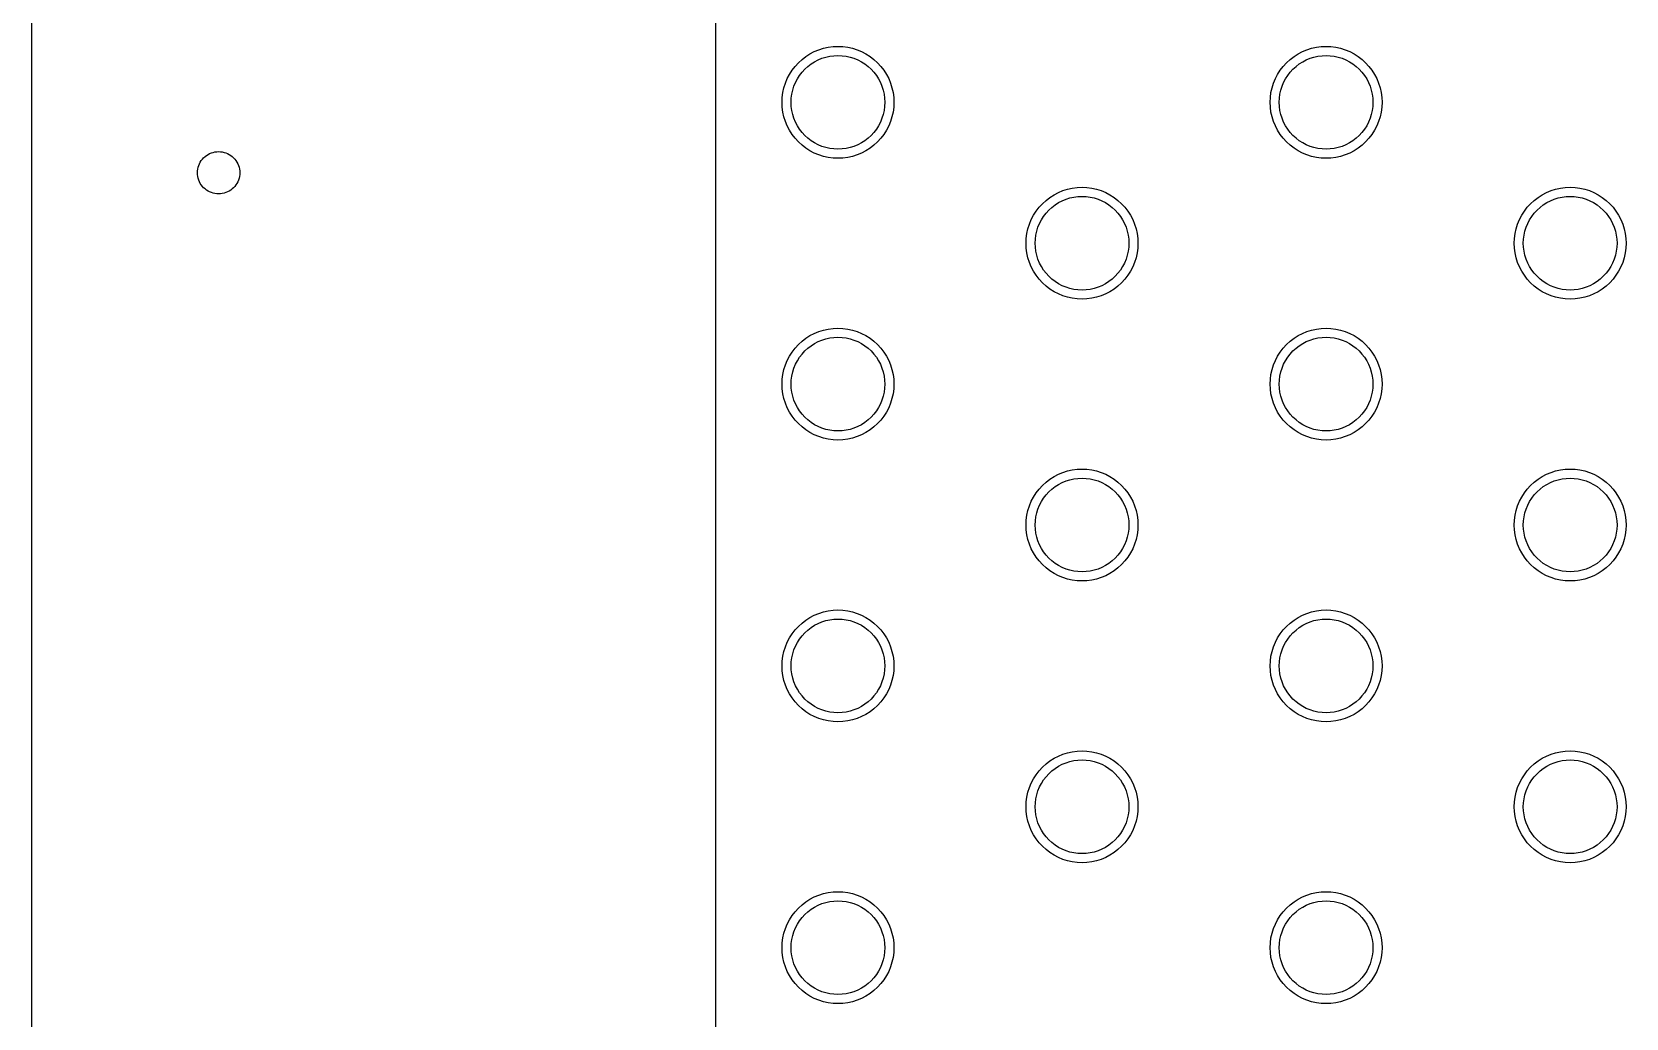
# Model space of a CAD drawing. Header units: millimetres. Extents: x 0 to 2033, y -1000001 to 3212.
# Drawn here: x 120 to 346.3, y 705 to 845 of the extents above; entities that cross this region are included whole.
import ezdxf

# ---------------------------------------------------------------- set-up
doc = ezdxf.new("R2010")
doc.units = ezdxf.units.MM
doc.layers.add('DRAWING', color=7, linetype='Continuous')

msp = doc.modelspace()

# ---------------------------------------------------------------- linework, layer by layer
at = {"layer": 'DRAWING', "linetype": 'CONTINUOUS', "true_color": 0x111111}
msp.add_line((120, 320), (120, 3150), dxfattribs=at)
at = {"layer": 'DRAWING', "linetype": 'CONTINUOUS', "true_color": 0x222222}
msp.add_line((217.08, 335), (217.08, 3135), dxfattribs=at)
at = {"layer": 'DRAWING', "linetype": 'CONTINUOUS', "true_color": 0xff1a1a}
for points in [[(242.34, 835), (242.31, 834.31), (242.22, 833.62), (242.07, 832.94), (241.86, 832.28), (241.6, 831.64), (241.28, 831.03), (240.9, 830.45), (240.48, 829.9), (240.01, 829.39), (239.5, 828.92), (238.95, 828.5), (238.37, 828.12), (237.76, 827.8), (237.12, 827.54), (236.46, 827.33), (235.78, 827.18), (235.09, 827.09), (234.4, 827.06), (233.71, 827.09), (233.02, 827.18), (232.34, 827.33), (231.68, 827.54), (231.04, 827.8), (230.43, 828.12), (229.85, 828.5), (229.3, 828.92), (228.79, 829.39), (228.32, 829.9), (227.9, 830.45), (227.52, 831.03), (227.2, 831.64), (226.94, 832.28), (226.73, 832.94), (226.58, 833.62), (226.49, 834.31), (226.46, 835), (226.49, 835.69), (226.58, 836.38), (226.73, 837.06), (226.94, 837.72), (227.2, 838.36), (227.52, 838.97), (227.9, 839.55), (228.32, 840.1), (228.79, 840.61), (229.3, 841.08), (229.85, 841.5), (230.43, 841.88), (231.04, 842.2), (231.68, 842.46), (232.34, 842.67), (233.02, 842.82), (233.71, 842.91), (234.4, 842.94), (235.09, 842.91), (235.78, 842.82), (236.46, 842.67), (237.12, 842.46), (237.76, 842.2), (238.37, 841.88), (238.95, 841.5), (239.5, 841.08), (240.01, 840.61), (240.48, 840.1), (240.9, 839.55), (241.28, 838.97), (241.6, 838.36), (241.86, 837.72), (242.07, 837.06), (242.22, 836.38), (242.31, 835.69), (242.34, 835)], [(311.62, 835), (311.59, 834.31), (311.5, 833.62), (311.35, 832.94), (311.14, 832.28), (310.88, 831.64), (310.56, 831.03), (310.18, 830.45), (309.76, 829.9), (309.29, 829.39), (308.78, 828.92), (308.23, 828.5), (307.65, 828.12), (307.04, 827.8), (306.4, 827.54), (305.74, 827.33), (305.06, 827.18), (304.37, 827.09), (303.68, 827.06), (302.99, 827.09), (302.3, 827.18), (301.62, 827.33), (300.96, 827.54), (300.32, 827.8), (299.71, 828.12), (299.13, 828.5), (298.58, 828.92), (298.07, 829.39), (297.6, 829.9), (297.18, 830.45), (296.8, 831.03), (296.48, 831.64), (296.22, 832.28), (296.01, 832.94), (295.86, 833.62), (295.77, 834.31), (295.74, 835), (295.77, 835.69), (295.86, 836.38), (296.01, 837.06), (296.22, 837.72), (296.48, 838.36), (296.8, 838.97), (297.18, 839.55), (297.6, 840.1), (298.07, 840.61), (298.58, 841.08), (299.13, 841.5), (299.71, 841.88), (300.32, 842.2), (300.96, 842.46), (301.62, 842.67), (302.3, 842.82), (302.99, 842.91), (303.68, 842.94), (304.37, 842.91), (305.06, 842.82), (305.74, 842.67), (306.4, 842.46), (307.04, 842.2), (307.65, 841.88), (308.23, 841.5), (308.78, 841.08), (309.29, 840.61), (309.76, 840.1), (310.18, 839.55), (310.56, 838.97), (310.88, 838.36), (311.14, 837.72), (311.35, 837.06), (311.5, 836.38), (311.59, 835.69), (311.62, 835)], [(276.98, 815), (276.95, 814.31), (276.86, 813.62), (276.71, 812.94), (276.5, 812.28), (276.24, 811.64), (275.92, 811.03), (275.54, 810.45), (275.12, 809.9), (274.65, 809.39), (274.14, 808.92), (273.59, 808.5), (273.01, 808.12), (272.4, 807.8), (271.76, 807.54), (271.1, 807.33), (270.42, 807.18), (269.73, 807.09), (269.04, 807.06), (268.35, 807.09), (267.66, 807.18), (266.98, 807.33), (266.32, 807.54), (265.68, 807.8), (265.07, 808.12), (264.49, 808.5), (263.94, 808.92), (263.43, 809.39), (262.96, 809.9), (262.54, 810.45), (262.16, 811.03), (261.84, 811.64), (261.58, 812.28), (261.37, 812.94), (261.22, 813.62), (261.13, 814.31), (261.1, 815), (261.13, 815.69), (261.22, 816.38), (261.37, 817.06), (261.58, 817.72), (261.84, 818.36), (262.16, 818.97), (262.54, 819.55), (262.96, 820.1), (263.43, 820.61), (263.94, 821.08), (264.49, 821.5), (265.07, 821.88), (265.68, 822.2), (266.32, 822.46), (266.98, 822.67), (267.66, 822.82), (268.35, 822.91), (269.04, 822.94), (269.73, 822.91), (270.42, 822.82), (271.1, 822.67), (271.76, 822.46), (272.4, 822.2), (273.01, 821.88), (273.59, 821.5), (274.14, 821.08), (274.65, 820.61), (275.12, 820.1), (275.54, 819.55), (275.92, 818.97), (276.24, 818.36), (276.5, 817.72), (276.71, 817.06), (276.86, 816.38), (276.95, 815.69), (276.98, 815)], [(346.26, 815), (346.23, 814.31), (346.14, 813.62), (345.99, 812.94), (345.78, 812.28), (345.52, 811.64), (345.2, 811.03), (344.82, 810.45), (344.4, 809.9), (343.93, 809.39), (343.42, 808.92), (342.87, 808.5), (342.29, 808.12), (341.68, 807.8), (341.04, 807.54), (340.38, 807.33), (339.7, 807.18), (339.01, 807.09), (338.32, 807.06), (337.63, 807.09), (336.94, 807.18), (336.26, 807.33), (335.6, 807.54), (334.96, 807.8), (334.35, 808.12), (333.77, 808.5), (333.22, 808.92), (332.71, 809.39), (332.24, 809.9), (331.82, 810.45), (331.44, 811.03), (331.12, 811.64), (330.86, 812.28), (330.65, 812.94), (330.5, 813.62), (330.41, 814.31), (330.38, 815), (330.41, 815.69), (330.5, 816.38), (330.65, 817.06), (330.86, 817.72), (331.12, 818.36), (331.44, 818.97), (331.82, 819.55), (332.24, 820.1), (332.71, 820.61), (333.22, 821.08), (333.77, 821.5), (334.35, 821.88), (334.96, 822.2), (335.6, 822.46), (336.26, 822.67), (336.94, 822.82), (337.63, 822.91), (338.32, 822.94), (339.01, 822.91), (339.7, 822.82), (340.38, 822.67), (341.04, 822.46), (341.68, 822.2), (342.29, 821.88), (342.87, 821.5), (343.42, 821.08), (343.93, 820.61), (344.4, 820.1), (344.82, 819.55), (345.2, 818.97), (345.52, 818.36), (345.78, 817.72), (345.99, 817.06), (346.14, 816.38), (346.23, 815.69), (346.26, 815)], [(242.34, 795), (242.31, 794.31), (242.22, 793.62), (242.07, 792.94), (241.86, 792.28), (241.6, 791.64), (241.28, 791.03), (240.9, 790.45), (240.48, 789.9), (240.01, 789.39), (239.5, 788.92), (238.95, 788.5), (238.37, 788.12), (237.76, 787.8), (237.12, 787.54), (236.46, 787.33), (235.78, 787.18), (235.09, 787.09), (234.4, 787.06), (233.71, 787.09), (233.02, 787.18), (232.34, 787.33), (231.68, 787.54), (231.04, 787.8), (230.43, 788.12), (229.85, 788.5), (229.3, 788.92), (228.79, 789.39), (228.32, 789.9), (227.9, 790.45), (227.52, 791.03), (227.2, 791.64), (226.94, 792.28), (226.73, 792.94), (226.58, 793.62), (226.49, 794.31), (226.46, 795), (226.49, 795.69), (226.58, 796.38), (226.73, 797.06), (226.94, 797.72), (227.2, 798.36), (227.52, 798.97), (227.9, 799.55), (228.32, 800.1), (228.79, 800.61), (229.3, 801.08), (229.85, 801.5), (230.43, 801.88), (231.04, 802.2), (231.68, 802.46), (232.34, 802.67), (233.02, 802.82), (233.71, 802.91), (234.4, 802.94), (235.09, 802.91), (235.78, 802.82), (236.46, 802.67), (237.12, 802.46), (237.76, 802.2), (238.37, 801.88), (238.95, 801.5), (239.5, 801.08), (240.01, 800.61), (240.48, 800.1), (240.9, 799.55), (241.28, 798.97), (241.6, 798.36), (241.86, 797.72), (242.07, 797.06), (242.22, 796.38), (242.31, 795.69), (242.34, 795)], [(311.62, 795), (311.59, 794.31), (311.5, 793.62), (311.35, 792.94), (311.14, 792.28), (310.88, 791.64), (310.56, 791.03), (310.18, 790.45), (309.76, 789.9), (309.29, 789.39), (308.78, 788.92), (308.23, 788.5), (307.65, 788.12), (307.04, 787.8), (306.4, 787.54), (305.74, 787.33), (305.06, 787.18), (304.37, 787.09), (303.68, 787.06), (302.99, 787.09), (302.3, 787.18), (301.62, 787.33), (300.96, 787.54), (300.32, 787.8), (299.71, 788.12), (299.13, 788.5), (298.58, 788.92), (298.07, 789.39), (297.6, 789.9), (297.18, 790.45), (296.8, 791.03), (296.48, 791.64), (296.22, 792.28), (296.01, 792.94), (295.86, 793.62), (295.77, 794.31), (295.74, 795), (295.77, 795.69), (295.86, 796.38), (296.01, 797.06), (296.22, 797.72), (296.48, 798.36), (296.8, 798.97), (297.18, 799.55), (297.6, 800.1), (298.07, 800.61), (298.58, 801.08), (299.13, 801.5), (299.71, 801.88), (300.32, 802.2), (300.96, 802.46), (301.62, 802.67), (302.3, 802.82), (302.99, 802.91), (303.68, 802.94), (304.37, 802.91), (305.06, 802.82), (305.74, 802.67), (306.4, 802.46), (307.04, 802.2), (307.65, 801.88), (308.23, 801.5), (308.78, 801.08), (309.29, 800.61), (309.76, 800.1), (310.18, 799.55), (310.56, 798.97), (310.88, 798.36), (311.14, 797.72), (311.35, 797.06), (311.5, 796.38), (311.59, 795.69), (311.62, 795)], [(276.98, 775), (276.95, 774.31), (276.86, 773.62), (276.71, 772.94), (276.5, 772.28), (276.24, 771.64), (275.92, 771.03), (275.54, 770.45), (275.12, 769.9), (274.65, 769.39), (274.14, 768.92), (273.59, 768.5), (273.01, 768.12), (272.4, 767.8), (271.76, 767.54), (271.1, 767.33), (270.42, 767.18), (269.73, 767.09), (269.04, 767.06), (268.35, 767.09), (267.66, 767.18), (266.98, 767.33), (266.32, 767.54), (265.68, 767.8), (265.07, 768.12), (264.49, 768.5), (263.94, 768.92), (263.43, 769.39), (262.96, 769.9), (262.54, 770.45), (262.16, 771.03), (261.84, 771.64), (261.58, 772.28), (261.37, 772.94), (261.22, 773.62), (261.13, 774.31), (261.1, 775), (261.13, 775.69), (261.22, 776.38), (261.37, 777.06), (261.58, 777.72), (261.84, 778.36), (262.16, 778.97), (262.54, 779.55), (262.96, 780.1), (263.43, 780.61), (263.94, 781.08), (264.49, 781.5), (265.07, 781.88), (265.68, 782.2), (266.32, 782.46), (266.98, 782.67), (267.66, 782.82), (268.35, 782.91), (269.04, 782.94), (269.73, 782.91), (270.42, 782.82), (271.1, 782.67), (271.76, 782.46), (272.4, 782.2), (273.01, 781.88), (273.59, 781.5), (274.14, 781.08), (274.65, 780.61), (275.12, 780.1), (275.54, 779.55), (275.92, 778.97), (276.24, 778.36), (276.5, 777.72), (276.71, 777.06), (276.86, 776.38), (276.95, 775.69), (276.98, 775)], [(346.26, 775), (346.23, 774.31), (346.14, 773.62), (345.99, 772.94), (345.78, 772.28), (345.52, 771.64), (345.2, 771.03), (344.82, 770.45), (344.4, 769.9), (343.93, 769.39), (343.42, 768.92), (342.87, 768.5), (342.29, 768.12), (341.68, 767.8), (341.04, 767.54), (340.38, 767.33), (339.7, 767.18), (339.01, 767.09), (338.32, 767.06), (337.63, 767.09), (336.94, 767.18), (336.26, 767.33), (335.6, 767.54), (334.96, 767.8), (334.35, 768.12), (333.77, 768.5), (333.22, 768.92), (332.71, 769.39), (332.24, 769.9), (331.82, 770.45), (331.44, 771.03), (331.12, 771.64), (330.86, 772.28), (330.65, 772.94), (330.5, 773.62), (330.41, 774.31), (330.38, 775), (330.41, 775.69), (330.5, 776.38), (330.65, 777.06), (330.86, 777.72), (331.12, 778.36), (331.44, 778.97), (331.82, 779.55), (332.24, 780.1), (332.71, 780.61), (333.22, 781.08), (333.77, 781.5), (334.35, 781.88), (334.96, 782.2), (335.6, 782.46), (336.26, 782.67), (336.94, 782.82), (337.63, 782.91), (338.32, 782.94), (339.01, 782.91), (339.7, 782.82), (340.38, 782.67), (341.04, 782.46), (341.68, 782.2), (342.29, 781.88), (342.87, 781.5), (343.42, 781.08), (343.93, 780.61), (344.4, 780.1), (344.82, 779.55), (345.2, 778.97), (345.52, 778.36), (345.78, 777.72), (345.99, 777.06), (346.14, 776.38), (346.23, 775.69), (346.26, 775)], [(242.34, 755), (242.31, 754.31), (242.22, 753.62), (242.07, 752.94), (241.86, 752.28), (241.6, 751.64), (241.28, 751.03), (240.9, 750.45), (240.48, 749.9), (240.01, 749.39), (239.5, 748.92), (238.95, 748.5), (238.37, 748.12), (237.76, 747.8), (237.12, 747.54), (236.46, 747.33), (235.78, 747.18), (235.09, 747.09), (234.4, 747.06), (233.71, 747.09), (233.02, 747.18), (232.34, 747.33), (231.68, 747.54), (231.04, 747.8), (230.43, 748.12), (229.85, 748.5), (229.3, 748.92), (228.79, 749.39), (228.32, 749.9), (227.9, 750.45), (227.52, 751.03), (227.2, 751.64), (226.94, 752.28), (226.73, 752.94), (226.58, 753.62), (226.49, 754.31), (226.46, 755), (226.49, 755.69), (226.58, 756.38), (226.73, 757.06), (226.94, 757.72), (227.2, 758.36), (227.52, 758.97), (227.9, 759.55), (228.32, 760.1), (228.79, 760.61), (229.3, 761.08), (229.85, 761.5), (230.43, 761.88), (231.04, 762.2), (231.68, 762.46), (232.34, 762.67), (233.02, 762.82), (233.71, 762.91), (234.4, 762.94), (235.09, 762.91), (235.78, 762.82), (236.46, 762.67), (237.12, 762.46), (237.76, 762.2), (238.37, 761.88), (238.95, 761.5), (239.5, 761.08), (240.01, 760.61), (240.48, 760.1), (240.9, 759.55), (241.28, 758.97), (241.6, 758.36), (241.86, 757.72), (242.07, 757.06), (242.22, 756.38), (242.31, 755.69), (242.34, 755)], [(311.62, 755), (311.59, 754.31), (311.5, 753.62), (311.35, 752.94), (311.14, 752.28), (310.88, 751.64), (310.56, 751.03), (310.18, 750.45), (309.76, 749.9), (309.29, 749.39), (308.78, 748.92), (308.23, 748.5), (307.65, 748.12), (307.04, 747.8), (306.4, 747.54), (305.74, 747.33), (305.06, 747.18), (304.37, 747.09), (303.68, 747.06), (302.99, 747.09), (302.3, 747.18), (301.62, 747.33), (300.96, 747.54), (300.32, 747.8), (299.71, 748.12), (299.13, 748.5), (298.58, 748.92), (298.07, 749.39), (297.6, 749.9), (297.18, 750.45), (296.8, 751.03), (296.48, 751.64), (296.22, 752.28), (296.01, 752.94), (295.86, 753.62), (295.77, 754.31), (295.74, 755), (295.77, 755.69), (295.86, 756.38), (296.01, 757.06), (296.22, 757.72), (296.48, 758.36), (296.8, 758.97), (297.18, 759.55), (297.6, 760.1), (298.07, 760.61), (298.58, 761.08), (299.13, 761.5), (299.71, 761.88), (300.32, 762.2), (300.96, 762.46), (301.62, 762.67), (302.3, 762.82), (302.99, 762.91), (303.68, 762.94), (304.37, 762.91), (305.06, 762.82), (305.74, 762.67), (306.4, 762.46), (307.04, 762.2), (307.65, 761.88), (308.23, 761.5), (308.78, 761.08), (309.29, 760.61), (309.76, 760.1), (310.18, 759.55), (310.56, 758.97), (310.88, 758.36), (311.14, 757.72), (311.35, 757.06), (311.5, 756.38), (311.59, 755.69), (311.62, 755)], [(276.98, 735), (276.95, 734.31), (276.86, 733.62), (276.71, 732.94), (276.5, 732.28), (276.24, 731.64), (275.92, 731.03), (275.54, 730.45), (275.12, 729.9), (274.65, 729.39), (274.14, 728.92), (273.59, 728.5), (273.01, 728.12), (272.4, 727.8), (271.76, 727.54), (271.1, 727.33), (270.42, 727.18), (269.73, 727.09), (269.04, 727.06), (268.35, 727.09), (267.66, 727.18), (266.98, 727.33), (266.32, 727.54), (265.68, 727.8), (265.07, 728.12), (264.49, 728.5), (263.94, 728.92), (263.43, 729.39), (262.96, 729.9), (262.54, 730.45), (262.16, 731.03), (261.84, 731.64), (261.58, 732.28), (261.37, 732.94), (261.22, 733.62), (261.13, 734.31), (261.1, 735), (261.13, 735.69), (261.22, 736.38), (261.37, 737.06), (261.58, 737.72), (261.84, 738.36), (262.16, 738.97), (262.54, 739.55), (262.96, 740.1), (263.43, 740.61), (263.94, 741.08), (264.49, 741.5), (265.07, 741.88), (265.68, 742.2), (266.32, 742.46), (266.98, 742.67), (267.66, 742.82), (268.35, 742.91), (269.04, 742.94), (269.73, 742.91), (270.42, 742.82), (271.1, 742.67), (271.76, 742.46), (272.4, 742.2), (273.01, 741.88), (273.59, 741.5), (274.14, 741.08), (274.65, 740.61), (275.12, 740.1), (275.54, 739.55), (275.92, 738.97), (276.24, 738.36), (276.5, 737.72), (276.71, 737.06), (276.86, 736.38), (276.95, 735.69), (276.98, 735)], [(346.26, 735), (346.23, 734.31), (346.14, 733.62), (345.99, 732.94), (345.78, 732.28), (345.52, 731.64), (345.2, 731.03), (344.82, 730.45), (344.4, 729.9), (343.93, 729.39), (343.42, 728.92), (342.87, 728.5), (342.29, 728.12), (341.68, 727.8), (341.04, 727.54), (340.38, 727.33), (339.7, 727.18), (339.01, 727.09), (338.32, 727.06), (337.63, 727.09), (336.94, 727.18), (336.26, 727.33), (335.6, 727.54), (334.96, 727.8), (334.35, 728.12), (333.77, 728.5), (333.22, 728.92), (332.71, 729.39), (332.24, 729.9), (331.82, 730.45), (331.44, 731.03), (331.12, 731.64), (330.86, 732.28), (330.65, 732.94), (330.5, 733.62), (330.41, 734.31), (330.38, 735), (330.41, 735.69), (330.5, 736.38), (330.65, 737.06), (330.86, 737.72), (331.12, 738.36), (331.44, 738.97), (331.82, 739.55), (332.24, 740.1), (332.71, 740.61), (333.22, 741.08), (333.77, 741.5), (334.35, 741.88), (334.96, 742.2), (335.6, 742.46), (336.26, 742.67), (336.94, 742.82), (337.63, 742.91), (338.32, 742.94), (339.01, 742.91), (339.7, 742.82), (340.38, 742.67), (341.04, 742.46), (341.68, 742.2), (342.29, 741.88), (342.87, 741.5), (343.42, 741.08), (343.93, 740.61), (344.4, 740.1), (344.82, 739.55), (345.2, 738.97), (345.52, 738.36), (345.78, 737.72), (345.99, 737.06), (346.14, 736.38), (346.23, 735.69), (346.26, 735)], [(242.34, 715), (242.31, 714.31), (242.22, 713.62), (242.07, 712.94), (241.86, 712.28), (241.6, 711.64), (241.28, 711.03), (240.9, 710.45), (240.48, 709.9), (240.01, 709.39), (239.5, 708.92), (238.95, 708.5), (238.37, 708.12), (237.76, 707.8), (237.12, 707.54), (236.46, 707.33), (235.78, 707.18), (235.09, 707.09), (234.4, 707.06), (233.71, 707.09), (233.02, 707.18), (232.34, 707.33), (231.68, 707.54), (231.04, 707.8), (230.43, 708.12), (229.85, 708.5), (229.3, 708.92), (228.79, 709.39), (228.32, 709.9), (227.9, 710.45), (227.52, 711.03), (227.2, 711.64), (226.94, 712.28), (226.73, 712.94), (226.58, 713.62), (226.49, 714.31), (226.46, 715), (226.49, 715.69), (226.58, 716.38), (226.73, 717.06), (226.94, 717.72), (227.2, 718.36), (227.52, 718.97), (227.9, 719.55), (228.32, 720.1), (228.79, 720.61), (229.3, 721.08), (229.85, 721.5), (230.43, 721.88), (231.04, 722.2), (231.68, 722.46), (232.34, 722.67), (233.02, 722.82), (233.71, 722.91), (234.4, 722.94), (235.09, 722.91), (235.78, 722.82), (236.46, 722.67), (237.12, 722.46), (237.76, 722.2), (238.37, 721.88), (238.95, 721.5), (239.5, 721.08), (240.01, 720.61), (240.48, 720.1), (240.9, 719.55), (241.28, 718.97), (241.6, 718.36), (241.86, 717.72), (242.07, 717.06), (242.22, 716.38), (242.31, 715.69), (242.34, 715)], [(311.62, 715), (311.59, 714.31), (311.5, 713.62), (311.35, 712.94), (311.14, 712.28), (310.88, 711.64), (310.56, 711.03), (310.18, 710.45), (309.76, 709.9), (309.29, 709.39), (308.78, 708.92), (308.23, 708.5), (307.65, 708.12), (307.04, 707.8), (306.4, 707.54), (305.74, 707.33), (305.06, 707.18), (304.37, 707.09), (303.68, 707.06), (302.99, 707.09), (302.3, 707.18), (301.62, 707.33), (300.96, 707.54), (300.32, 707.8), (299.71, 708.12), (299.13, 708.5), (298.58, 708.92), (298.07, 709.39), (297.6, 709.9), (297.18, 710.45), (296.8, 711.03), (296.48, 711.64), (296.22, 712.28), (296.01, 712.94), (295.86, 713.62), (295.77, 714.31), (295.74, 715), (295.77, 715.69), (295.86, 716.38), (296.01, 717.06), (296.22, 717.72), (296.48, 718.36), (296.8, 718.97), (297.18, 719.55), (297.6, 720.1), (298.07, 720.61), (298.58, 721.08), (299.13, 721.5), (299.71, 721.88), (300.32, 722.2), (300.96, 722.46), (301.62, 722.67), (302.3, 722.82), (302.99, 722.91), (303.68, 722.94), (304.37, 722.91), (305.06, 722.82), (305.74, 722.67), (306.4, 722.46), (307.04, 722.2), (307.65, 721.88), (308.23, 721.5), (308.78, 721.08), (309.29, 720.61), (309.76, 720.1), (310.18, 719.55), (310.56, 718.97), (310.88, 718.36), (311.14, 717.72), (311.35, 717.06), (311.5, 716.38), (311.59, 715.69), (311.62, 715)]]:
    msp.add_lwpolyline(points, close=True, dxfattribs=at)
at = {"layer": 'DRAWING', "linetype": 'CONTINUOUS', "true_color": 0x111111}
for points in [[(241.05, 835), (241.02, 834.42), (240.95, 833.85), (240.82, 833.28), (240.65, 832.73), (240.43, 832.19), (240.16, 831.68), (239.85, 831.19), (239.49, 830.73), (239.1, 830.3), (238.67, 829.91), (238.21, 829.55), (237.72, 829.24), (237.21, 828.97), (236.67, 828.75), (236.12, 828.58), (235.55, 828.45), (234.98, 828.38), (234.4, 828.35), (233.82, 828.38), (233.25, 828.45), (232.68, 828.58), (232.13, 828.75), (231.59, 828.97), (231.07, 829.24), (230.59, 829.55), (230.13, 829.91), (229.7, 830.3), (229.31, 830.73), (228.95, 831.19), (228.64, 831.68), (228.37, 832.19), (228.15, 832.73), (227.98, 833.28), (227.85, 833.85), (227.78, 834.42), (227.75, 835), (227.78, 835.58), (227.85, 836.15), (227.98, 836.72), (228.15, 837.27), (228.37, 837.81), (228.64, 838.32), (228.95, 838.81), (229.31, 839.27), (229.7, 839.7), (230.13, 840.09), (230.59, 840.45), (231.07, 840.76), (231.59, 841.03), (232.13, 841.25), (232.68, 841.42), (233.25, 841.55), (233.82, 841.62), (234.4, 841.65), (234.98, 841.62), (235.55, 841.55), (236.12, 841.42), (236.67, 841.25), (237.21, 841.03), (237.72, 840.76), (238.21, 840.45), (238.67, 840.09), (239.1, 839.7), (239.49, 839.27), (239.85, 838.81), (240.16, 838.32), (240.43, 837.81), (240.65, 837.27), (240.82, 836.72), (240.95, 836.15), (241.02, 835.58), (241.05, 835)], [(310.33, 835), (310.3, 834.42), (310.23, 833.85), (310.1, 833.28), (309.93, 832.73), (309.71, 832.19), (309.44, 831.68), (309.13, 831.19), (308.77, 830.73), (308.38, 830.3), (307.95, 829.91), (307.49, 829.55), (307, 829.24), (306.49, 828.97), (305.95, 828.75), (305.4, 828.58), (304.83, 828.45), (304.26, 828.38), (303.68, 828.35), (303.1, 828.38), (302.53, 828.45), (301.96, 828.58), (301.41, 828.75), (300.87, 828.97), (300.36, 829.24), (299.87, 829.55), (299.41, 829.91), (298.98, 830.3), (298.59, 830.73), (298.23, 831.19), (297.92, 831.68), (297.65, 832.19), (297.43, 832.73), (297.26, 833.28), (297.13, 833.85), (297.06, 834.42), (297.03, 835), (297.06, 835.58), (297.13, 836.15), (297.26, 836.72), (297.43, 837.27), (297.65, 837.81), (297.92, 838.32), (298.23, 838.81), (298.59, 839.27), (298.98, 839.7), (299.41, 840.09), (299.87, 840.45), (300.36, 840.76), (300.87, 841.03), (301.41, 841.25), (301.96, 841.42), (302.53, 841.55), (303.1, 841.62), (303.68, 841.65), (304.26, 841.62), (304.83, 841.55), (305.4, 841.42), (305.95, 841.25), (306.49, 841.03), (307, 840.76), (307.49, 840.45), (307.95, 840.09), (308.38, 839.7), (308.77, 839.27), (309.13, 838.81), (309.44, 838.32), (309.71, 837.81), (309.93, 837.27), (310.1, 836.72), (310.23, 836.15), (310.3, 835.58), (310.33, 835)], [(149.5, 825), (149.49, 824.74), (149.45, 824.48), (149.4, 824.22), (149.32, 823.97), (149.22, 823.73), (149.1, 823.5), (148.96, 823.28), (148.8, 823.07), (148.62, 822.88), (148.43, 822.7), (148.22, 822.54), (148, 822.4), (147.77, 822.28), (147.53, 822.18), (147.28, 822.1), (147.02, 822.05), (146.76, 822.01), (146.5, 822), (146.24, 822.01), (145.98, 822.05), (145.72, 822.1), (145.47, 822.18), (145.23, 822.28), (145, 822.4), (144.78, 822.54), (144.57, 822.7), (144.38, 822.88), (144.2, 823.07), (144.04, 823.28), (143.9, 823.5), (143.78, 823.73), (143.68, 823.97), (143.6, 824.22), (143.55, 824.48), (143.51, 824.74), (143.5, 825), (143.51, 825.26), (143.55, 825.52), (143.6, 825.78), (143.68, 826.03), (143.78, 826.27), (143.9, 826.5), (144.04, 826.72), (144.2, 826.93), (144.38, 827.12), (144.57, 827.3), (144.78, 827.46), (145, 827.6), (145.23, 827.72), (145.47, 827.82), (145.72, 827.9), (145.98, 827.95), (146.24, 827.99), (146.5, 828), (146.76, 827.99), (147.02, 827.95), (147.28, 827.9), (147.53, 827.82), (147.77, 827.72), (148, 827.6), (148.22, 827.46), (148.43, 827.3), (148.62, 827.12), (148.8, 826.93), (148.96, 826.72), (149.1, 826.5), (149.22, 826.27), (149.32, 826.03), (149.4, 825.78), (149.45, 825.52), (149.49, 825.26), (149.5, 825)], [(275.69, 815), (275.66, 814.42), (275.59, 813.85), (275.46, 813.28), (275.29, 812.73), (275.07, 812.19), (274.8, 811.68), (274.49, 811.19), (274.13, 810.73), (273.74, 810.3), (273.31, 809.91), (272.85, 809.55), (272.37, 809.24), (271.85, 808.97), (271.31, 808.75), (270.76, 808.58), (270.19, 808.45), (269.62, 808.38), (269.04, 808.35), (268.46, 808.38), (267.89, 808.45), (267.32, 808.58), (266.77, 808.75), (266.23, 808.97), (265.72, 809.24), (265.23, 809.55), (264.77, 809.91), (264.34, 810.3), (263.95, 810.73), (263.59, 811.19), (263.28, 811.68), (263.01, 812.19), (262.79, 812.73), (262.62, 813.28), (262.49, 813.85), (262.42, 814.42), (262.39, 815), (262.42, 815.58), (262.49, 816.15), (262.62, 816.72), (262.79, 817.27), (263.01, 817.81), (263.28, 818.32), (263.59, 818.81), (263.95, 819.27), (264.34, 819.7), (264.77, 820.09), (265.23, 820.45), (265.72, 820.76), (266.23, 821.03), (266.77, 821.25), (267.32, 821.42), (267.89, 821.55), (268.46, 821.62), (269.04, 821.65), (269.62, 821.62), (270.19, 821.55), (270.76, 821.42), (271.31, 821.25), (271.85, 821.03), (272.37, 820.76), (272.85, 820.45), (273.31, 820.09), (273.74, 819.7), (274.13, 819.27), (274.49, 818.81), (274.8, 818.32), (275.07, 817.81), (275.29, 817.27), (275.46, 816.72), (275.59, 816.15), (275.66, 815.58), (275.69, 815)], [(344.97, 815), (344.94, 814.42), (344.87, 813.85), (344.74, 813.28), (344.57, 812.73), (344.35, 812.19), (344.08, 811.68), (343.77, 811.19), (343.41, 810.73), (343.02, 810.3), (342.59, 809.91), (342.13, 809.55), (341.64, 809.24), (341.13, 808.97), (340.59, 808.75), (340.04, 808.58), (339.47, 808.45), (338.9, 808.38), (338.32, 808.35), (337.74, 808.38), (337.17, 808.45), (336.6, 808.58), (336.05, 808.75), (335.51, 808.97), (335, 809.24), (334.51, 809.55), (334.05, 809.91), (333.62, 810.3), (333.23, 810.73), (332.87, 811.19), (332.56, 811.68), (332.29, 812.19), (332.07, 812.73), (331.9, 813.28), (331.77, 813.85), (331.7, 814.42), (331.67, 815), (331.7, 815.58), (331.77, 816.15), (331.9, 816.72), (332.07, 817.27), (332.29, 817.81), (332.56, 818.32), (332.87, 818.81), (333.23, 819.27), (333.62, 819.7), (334.05, 820.09), (334.51, 820.45), (335, 820.76), (335.51, 821.03), (336.05, 821.25), (336.6, 821.42), (337.17, 821.55), (337.74, 821.62), (338.32, 821.65), (338.9, 821.62), (339.47, 821.55), (340.04, 821.42), (340.59, 821.25), (341.13, 821.03), (341.64, 820.76), (342.13, 820.45), (342.59, 820.09), (343.02, 819.7), (343.41, 819.27), (343.77, 818.81), (344.08, 818.32), (344.35, 817.81), (344.57, 817.27), (344.74, 816.72), (344.87, 816.15), (344.94, 815.58), (344.97, 815)], [(241.05, 795), (241.02, 794.42), (240.95, 793.85), (240.82, 793.28), (240.65, 792.73), (240.43, 792.19), (240.16, 791.68), (239.85, 791.19), (239.49, 790.73), (239.1, 790.3), (238.67, 789.91), (238.21, 789.55), (237.72, 789.24), (237.21, 788.97), (236.67, 788.75), (236.12, 788.58), (235.55, 788.45), (234.98, 788.38), (234.4, 788.35), (233.82, 788.38), (233.25, 788.45), (232.68, 788.58), (232.13, 788.75), (231.59, 788.97), (231.07, 789.24), (230.59, 789.55), (230.13, 789.91), (229.7, 790.3), (229.31, 790.73), (228.95, 791.19), (228.64, 791.68), (228.37, 792.19), (228.15, 792.73), (227.98, 793.28), (227.85, 793.85), (227.78, 794.42), (227.75, 795), (227.78, 795.58), (227.85, 796.15), (227.98, 796.72), (228.15, 797.27), (228.37, 797.81), (228.64, 798.32), (228.95, 798.81), (229.31, 799.27), (229.7, 799.7), (230.13, 800.09), (230.59, 800.45), (231.07, 800.76), (231.59, 801.03), (232.13, 801.25), (232.68, 801.42), (233.25, 801.55), (233.82, 801.62), (234.4, 801.65), (234.98, 801.62), (235.55, 801.55), (236.12, 801.42), (236.67, 801.25), (237.21, 801.03), (237.72, 800.76), (238.21, 800.45), (238.67, 800.09), (239.1, 799.7), (239.49, 799.27), (239.85, 798.81), (240.16, 798.32), (240.43, 797.81), (240.65, 797.27), (240.82, 796.72), (240.95, 796.15), (241.02, 795.58), (241.05, 795)], [(310.33, 795), (310.3, 794.42), (310.23, 793.85), (310.1, 793.28), (309.93, 792.73), (309.71, 792.19), (309.44, 791.68), (309.13, 791.19), (308.77, 790.73), (308.38, 790.3), (307.95, 789.91), (307.49, 789.55), (307, 789.24), (306.49, 788.97), (305.95, 788.75), (305.4, 788.58), (304.83, 788.45), (304.26, 788.38), (303.68, 788.35), (303.1, 788.38), (302.53, 788.45), (301.96, 788.58), (301.41, 788.75), (300.87, 788.97), (300.36, 789.24), (299.87, 789.55), (299.41, 789.91), (298.98, 790.3), (298.59, 790.73), (298.23, 791.19), (297.92, 791.68), (297.65, 792.19), (297.43, 792.73), (297.26, 793.28), (297.13, 793.85), (297.06, 794.42), (297.03, 795), (297.06, 795.58), (297.13, 796.15), (297.26, 796.72), (297.43, 797.27), (297.65, 797.81), (297.92, 798.32), (298.23, 798.81), (298.59, 799.27), (298.98, 799.7), (299.41, 800.09), (299.87, 800.45), (300.36, 800.76), (300.87, 801.03), (301.41, 801.25), (301.96, 801.42), (302.53, 801.55), (303.1, 801.62), (303.68, 801.65), (304.26, 801.62), (304.83, 801.55), (305.4, 801.42), (305.95, 801.25), (306.49, 801.03), (307, 800.76), (307.49, 800.45), (307.95, 800.09), (308.38, 799.7), (308.77, 799.27), (309.13, 798.81), (309.44, 798.32), (309.71, 797.81), (309.93, 797.27), (310.1, 796.72), (310.23, 796.15), (310.3, 795.58), (310.33, 795)], [(275.69, 775), (275.66, 774.42), (275.59, 773.85), (275.46, 773.28), (275.29, 772.73), (275.07, 772.19), (274.8, 771.68), (274.49, 771.19), (274.13, 770.73), (273.74, 770.3), (273.31, 769.91), (272.85, 769.55), (272.37, 769.24), (271.85, 768.97), (271.31, 768.75), (270.76, 768.58), (270.19, 768.45), (269.62, 768.38), (269.04, 768.35), (268.46, 768.38), (267.89, 768.45), (267.32, 768.58), (266.77, 768.75), (266.23, 768.97), (265.72, 769.24), (265.23, 769.55), (264.77, 769.91), (264.34, 770.3), (263.95, 770.73), (263.59, 771.19), (263.28, 771.68), (263.01, 772.19), (262.79, 772.73), (262.62, 773.28), (262.49, 773.85), (262.42, 774.42), (262.39, 775), (262.42, 775.58), (262.49, 776.15), (262.62, 776.72), (262.79, 777.27), (263.01, 777.81), (263.28, 778.32), (263.59, 778.81), (263.95, 779.27), (264.34, 779.7), (264.77, 780.09), (265.23, 780.45), (265.72, 780.76), (266.23, 781.03), (266.77, 781.25), (267.32, 781.42), (267.89, 781.55), (268.46, 781.62), (269.04, 781.65), (269.62, 781.62), (270.19, 781.55), (270.76, 781.42), (271.31, 781.25), (271.85, 781.03), (272.37, 780.76), (272.85, 780.45), (273.31, 780.09), (273.74, 779.7), (274.13, 779.27), (274.49, 778.81), (274.8, 778.32), (275.07, 777.81), (275.29, 777.27), (275.46, 776.72), (275.59, 776.15), (275.66, 775.58), (275.69, 775)], [(344.97, 775), (344.94, 774.42), (344.87, 773.85), (344.74, 773.28), (344.57, 772.73), (344.35, 772.19), (344.08, 771.68), (343.77, 771.19), (343.41, 770.73), (343.02, 770.3), (342.59, 769.91), (342.13, 769.55), (341.64, 769.24), (341.13, 768.97), (340.59, 768.75), (340.04, 768.58), (339.47, 768.45), (338.9, 768.38), (338.32, 768.35), (337.74, 768.38), (337.17, 768.45), (336.6, 768.58), (336.05, 768.75), (335.51, 768.97), (335, 769.24), (334.51, 769.55), (334.05, 769.91), (333.62, 770.3), (333.23, 770.73), (332.87, 771.19), (332.56, 771.68), (332.29, 772.19), (332.07, 772.73), (331.9, 773.28), (331.77, 773.85), (331.7, 774.42), (331.67, 775), (331.7, 775.58), (331.77, 776.15), (331.9, 776.72), (332.07, 777.27), (332.29, 777.81), (332.56, 778.32), (332.87, 778.81), (333.23, 779.27), (333.62, 779.7), (334.05, 780.09), (334.51, 780.45), (335, 780.76), (335.51, 781.03), (336.05, 781.25), (336.6, 781.42), (337.17, 781.55), (337.74, 781.62), (338.32, 781.65), (338.9, 781.62), (339.47, 781.55), (340.04, 781.42), (340.59, 781.25), (341.13, 781.03), (341.64, 780.76), (342.13, 780.45), (342.59, 780.09), (343.02, 779.7), (343.41, 779.27), (343.77, 778.81), (344.08, 778.32), (344.35, 777.81), (344.57, 777.27), (344.74, 776.72), (344.87, 776.15), (344.94, 775.58), (344.97, 775)], [(241.05, 755), (241.02, 754.42), (240.95, 753.85), (240.82, 753.28), (240.65, 752.73), (240.43, 752.19), (240.16, 751.68), (239.85, 751.19), (239.49, 750.73), (239.1, 750.3), (238.67, 749.91), (238.21, 749.55), (237.72, 749.24), (237.21, 748.97), (236.67, 748.75), (236.12, 748.58), (235.55, 748.45), (234.98, 748.38), (234.4, 748.35), (233.82, 748.38), (233.25, 748.45), (232.68, 748.58), (232.13, 748.75), (231.59, 748.97), (231.07, 749.24), (230.59, 749.55), (230.13, 749.91), (229.7, 750.3), (229.31, 750.73), (228.95, 751.19), (228.64, 751.68), (228.37, 752.19), (228.15, 752.73), (227.98, 753.28), (227.85, 753.85), (227.78, 754.42), (227.75, 755), (227.78, 755.58), (227.85, 756.15), (227.98, 756.72), (228.15, 757.27), (228.37, 757.81), (228.64, 758.32), (228.95, 758.81), (229.31, 759.27), (229.7, 759.7), (230.13, 760.09), (230.59, 760.45), (231.07, 760.76), (231.59, 761.03), (232.13, 761.25), (232.68, 761.42), (233.25, 761.55), (233.82, 761.62), (234.4, 761.65), (234.98, 761.62), (235.55, 761.55), (236.12, 761.42), (236.67, 761.25), (237.21, 761.03), (237.72, 760.76), (238.21, 760.45), (238.67, 760.09), (239.1, 759.7), (239.49, 759.27), (239.85, 758.81), (240.16, 758.32), (240.43, 757.81), (240.65, 757.27), (240.82, 756.72), (240.95, 756.15), (241.02, 755.58), (241.05, 755)], [(310.33, 755), (310.3, 754.42), (310.23, 753.85), (310.1, 753.28), (309.93, 752.73), (309.71, 752.19), (309.44, 751.68), (309.13, 751.19), (308.77, 750.73), (308.38, 750.3), (307.95, 749.91), (307.49, 749.55), (307, 749.24), (306.49, 748.97), (305.95, 748.75), (305.4, 748.58), (304.83, 748.45), (304.26, 748.38), (303.68, 748.35), (303.1, 748.38), (302.53, 748.45), (301.96, 748.58), (301.41, 748.75), (300.87, 748.97), (300.36, 749.24), (299.87, 749.55), (299.41, 749.91), (298.98, 750.3), (298.59, 750.73), (298.23, 751.19), (297.92, 751.68), (297.65, 752.19), (297.43, 752.73), (297.26, 753.28), (297.13, 753.85), (297.06, 754.42), (297.03, 755), (297.06, 755.58), (297.13, 756.15), (297.26, 756.72), (297.43, 757.27), (297.65, 757.81), (297.92, 758.32), (298.23, 758.81), (298.59, 759.27), (298.98, 759.7), (299.41, 760.09), (299.87, 760.45), (300.36, 760.76), (300.87, 761.03), (301.41, 761.25), (301.96, 761.42), (302.53, 761.55), (303.1, 761.62), (303.68, 761.65), (304.26, 761.62), (304.83, 761.55), (305.4, 761.42), (305.95, 761.25), (306.49, 761.03), (307, 760.76), (307.49, 760.45), (307.95, 760.09), (308.38, 759.7), (308.77, 759.27), (309.13, 758.81), (309.44, 758.32), (309.71, 757.81), (309.93, 757.27), (310.1, 756.72), (310.23, 756.15), (310.3, 755.58), (310.33, 755)], [(275.69, 735), (275.66, 734.42), (275.59, 733.85), (275.46, 733.28), (275.29, 732.73), (275.07, 732.19), (274.8, 731.68), (274.49, 731.19), (274.13, 730.73), (273.74, 730.3), (273.31, 729.91), (272.85, 729.55), (272.37, 729.24), (271.85, 728.97), (271.31, 728.75), (270.76, 728.58), (270.19, 728.45), (269.62, 728.38), (269.04, 728.35), (268.46, 728.38), (267.89, 728.45), (267.32, 728.58), (266.77, 728.75), (266.23, 728.97), (265.72, 729.24), (265.23, 729.55), (264.77, 729.91), (264.34, 730.3), (263.95, 730.73), (263.59, 731.19), (263.28, 731.68), (263.01, 732.19), (262.79, 732.73), (262.62, 733.28), (262.49, 733.85), (262.42, 734.42), (262.39, 735), (262.42, 735.58), (262.49, 736.15), (262.62, 736.72), (262.79, 737.27), (263.01, 737.81), (263.28, 738.32), (263.59, 738.81), (263.95, 739.27), (264.34, 739.7), (264.77, 740.09), (265.23, 740.45), (265.72, 740.76), (266.23, 741.03), (266.77, 741.25), (267.32, 741.42), (267.89, 741.55), (268.46, 741.62), (269.04, 741.65), (269.62, 741.62), (270.19, 741.55), (270.76, 741.42), (271.31, 741.25), (271.85, 741.03), (272.37, 740.76), (272.85, 740.45), (273.31, 740.09), (273.74, 739.7), (274.13, 739.27), (274.49, 738.81), (274.8, 738.32), (275.07, 737.81), (275.29, 737.27), (275.46, 736.72), (275.59, 736.15), (275.66, 735.58), (275.69, 735)], [(344.97, 735), (344.94, 734.42), (344.87, 733.85), (344.74, 733.28), (344.57, 732.73), (344.35, 732.19), (344.08, 731.68), (343.77, 731.19), (343.41, 730.73), (343.02, 730.3), (342.59, 729.91), (342.13, 729.55), (341.64, 729.24), (341.13, 728.97), (340.59, 728.75), (340.04, 728.58), (339.47, 728.45), (338.9, 728.38), (338.32, 728.35), (337.74, 728.38), (337.17, 728.45), (336.6, 728.58), (336.05, 728.75), (335.51, 728.97), (335, 729.24), (334.51, 729.55), (334.05, 729.91), (333.62, 730.3), (333.23, 730.73), (332.87, 731.19), (332.56, 731.68), (332.29, 732.19), (332.07, 732.73), (331.9, 733.28), (331.77, 733.85), (331.7, 734.42), (331.67, 735), (331.7, 735.58), (331.77, 736.15), (331.9, 736.72), (332.07, 737.27), (332.29, 737.81), (332.56, 738.32), (332.87, 738.81), (333.23, 739.27), (333.62, 739.7), (334.05, 740.09), (334.51, 740.45), (335, 740.76), (335.51, 741.03), (336.05, 741.25), (336.6, 741.42), (337.17, 741.55), (337.74, 741.62), (338.32, 741.65), (338.9, 741.62), (339.47, 741.55), (340.04, 741.42), (340.59, 741.25), (341.13, 741.03), (341.64, 740.76), (342.13, 740.45), (342.59, 740.09), (343.02, 739.7), (343.41, 739.27), (343.77, 738.81), (344.08, 738.32), (344.35, 737.81), (344.57, 737.27), (344.74, 736.72), (344.87, 736.15), (344.94, 735.58), (344.97, 735)], [(241.05, 715), (241.02, 714.42), (240.95, 713.85), (240.82, 713.28), (240.65, 712.73), (240.43, 712.19), (240.16, 711.68), (239.85, 711.19), (239.49, 710.73), (239.1, 710.3), (238.67, 709.91), (238.21, 709.55), (237.72, 709.24), (237.21, 708.97), (236.67, 708.75), (236.12, 708.58), (235.55, 708.45), (234.98, 708.38), (234.4, 708.35), (233.82, 708.38), (233.25, 708.45), (232.68, 708.58), (232.13, 708.75), (231.59, 708.97), (231.07, 709.24), (230.59, 709.55), (230.13, 709.91), (229.7, 710.3), (229.31, 710.73), (228.95, 711.19), (228.64, 711.68), (228.37, 712.19), (228.15, 712.73), (227.98, 713.28), (227.85, 713.85), (227.78, 714.42), (227.75, 715), (227.78, 715.58), (227.85, 716.15), (227.98, 716.72), (228.15, 717.27), (228.37, 717.81), (228.64, 718.32), (228.95, 718.81), (229.31, 719.27), (229.7, 719.7), (230.13, 720.09), (230.59, 720.45), (231.07, 720.76), (231.59, 721.03), (232.13, 721.25), (232.68, 721.42), (233.25, 721.55), (233.82, 721.62), (234.4, 721.65), (234.98, 721.62), (235.55, 721.55), (236.12, 721.42), (236.67, 721.25), (237.21, 721.03), (237.72, 720.76), (238.21, 720.45), (238.67, 720.09), (239.1, 719.7), (239.49, 719.27), (239.85, 718.81), (240.16, 718.32), (240.43, 717.81), (240.65, 717.27), (240.82, 716.72), (240.95, 716.15), (241.02, 715.58), (241.05, 715)], [(310.33, 715), (310.3, 714.42), (310.23, 713.85), (310.1, 713.28), (309.93, 712.73), (309.71, 712.19), (309.44, 711.68), (309.13, 711.19), (308.77, 710.73), (308.38, 710.3), (307.95, 709.91), (307.49, 709.55), (307, 709.24), (306.49, 708.97), (305.95, 708.75), (305.4, 708.58), (304.83, 708.45), (304.26, 708.38), (303.68, 708.35), (303.1, 708.38), (302.53, 708.45), (301.96, 708.58), (301.41, 708.75), (300.87, 708.97), (300.36, 709.24), (299.87, 709.55), (299.41, 709.91), (298.98, 710.3), (298.59, 710.73), (298.23, 711.19), (297.92, 711.68), (297.65, 712.19), (297.43, 712.73), (297.26, 713.28), (297.13, 713.85), (297.06, 714.42), (297.03, 715), (297.06, 715.58), (297.13, 716.15), (297.26, 716.72), (297.43, 717.27), (297.65, 717.81), (297.92, 718.32), (298.23, 718.81), (298.59, 719.27), (298.98, 719.7), (299.41, 720.09), (299.87, 720.45), (300.36, 720.76), (300.87, 721.03), (301.41, 721.25), (301.96, 721.42), (302.53, 721.55), (303.1, 721.62), (303.68, 721.65), (304.26, 721.62), (304.83, 721.55), (305.4, 721.42), (305.95, 721.25), (306.49, 721.03), (307, 720.76), (307.49, 720.45), (307.95, 720.09), (308.38, 719.7), (308.77, 719.27), (309.13, 718.81), (309.44, 718.32), (309.71, 717.81), (309.93, 717.27), (310.1, 716.72), (310.23, 716.15), (310.3, 715.58), (310.33, 715)]]:
    msp.add_lwpolyline(points, close=True, dxfattribs=at)

doc.saveas('drawing.dxf')
